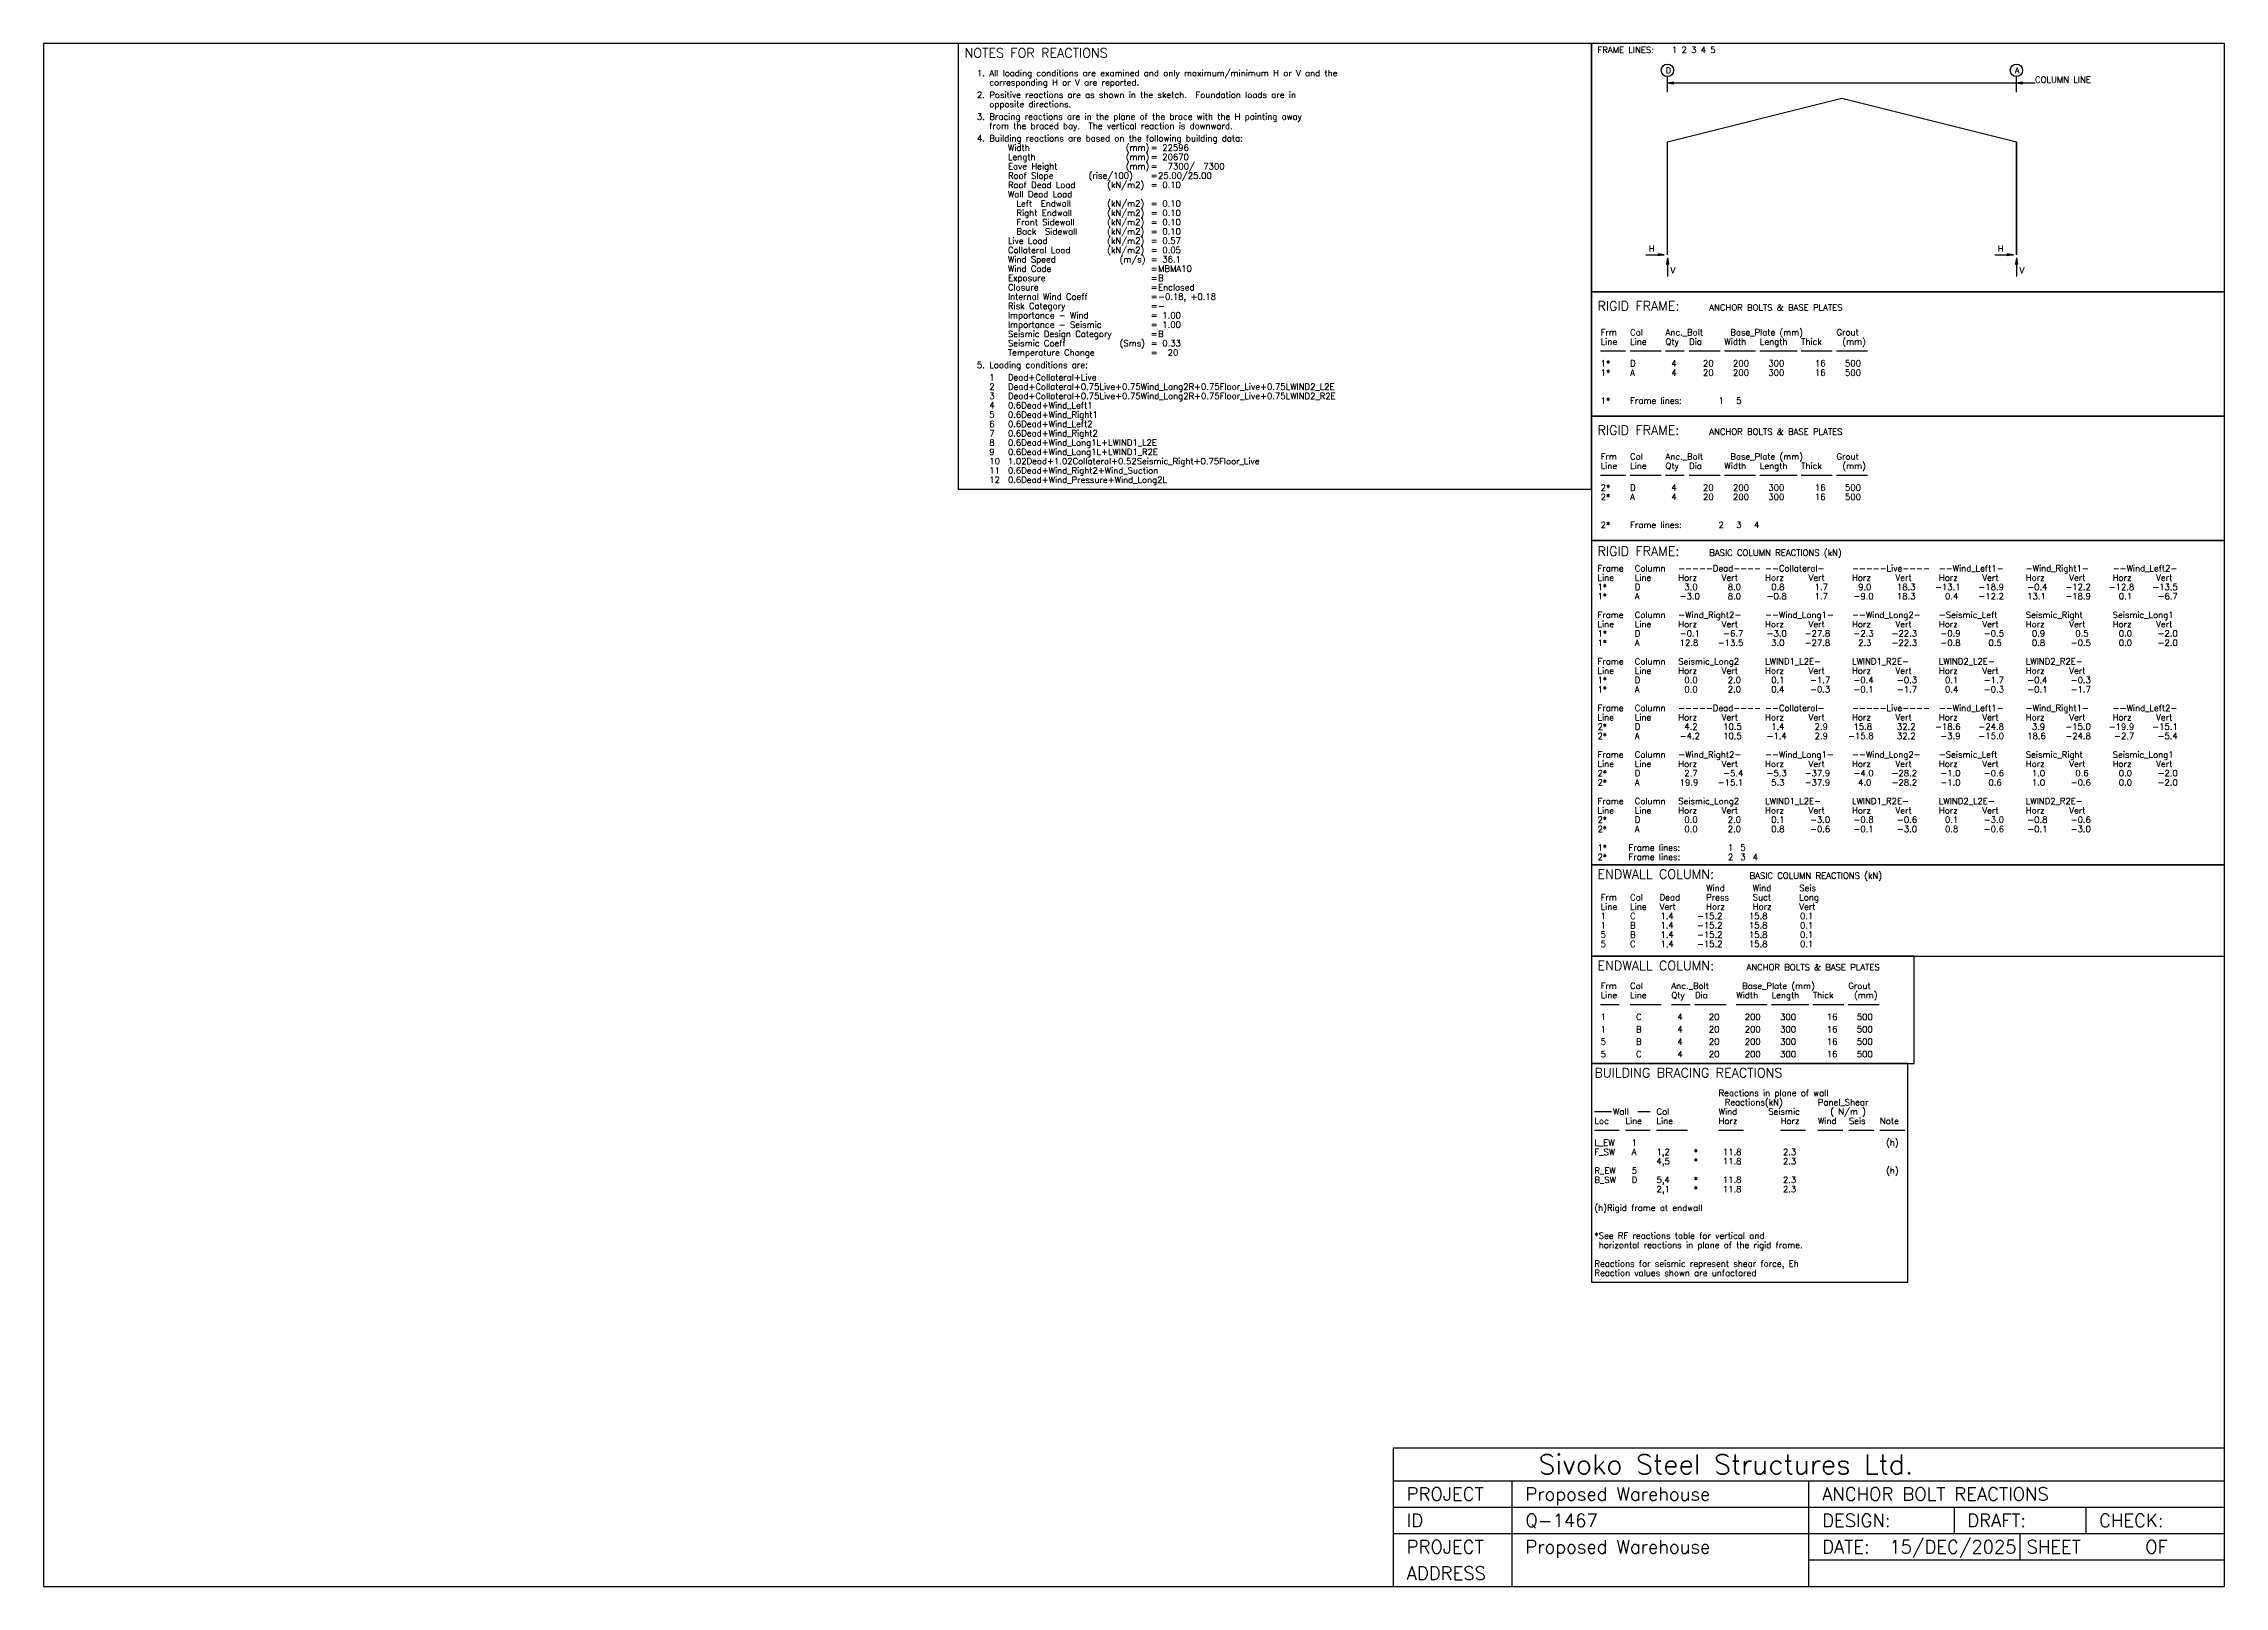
# Model space of a CAD drawing. Extents: x 0 to 57171, y 0 to 40428.
import ezdxf

# ---------------------------------------------------------------- set-up
doc = ezdxf.new("R2010")
doc.units = 0
doc.linetypes.add('CONTIN', pattern=[0])
doc.layers.get('0').update_dxf_attribs({"linetype": 'CONTIN'})
for name, color, linetype in [('1', 7, 'CONTIN'), ('13', 5, 'CONTIN'), ('14', 1, 'CONTIN'), ('20', 7, 'CONTIN'), ('22', 7, 'CONTIN'), ('26', 7, 'CONTIN')]:
    doc.layers.add(name, color=color, linetype=linetype)
doc.styles.add('SIMPLEX', font='SIMPLEX')

# ---------------------------------------------------------------- blocks, each defined once
blk = doc.blocks.new('MARROW')
for p, q in [((0, 0), (-2.54, 0.42)), ((-2.54, 0.42), (-2.54, -0.42)), ((0, 0), (-2.54, -0.42))]:
    blk.add_line(p, q)
blk = doc.blocks.new('RFRM-1', base_point=(-1993.872, 5531.931))
for p, q in [((14601.921, 5531.931), (-1993.872, 5531.931)), ((-1993.872, 5531.931), (-1993.872, -976.223)), ((14601.921, -976.223), (14601.921, 5531.931)), ((-1993.872, -976.223), (14601.921, -976.223))]:
    blk.add_line(p, q)
at = {"layer": '1'}
for p, q in [((0, 4262.84), (0, 4669.6)), ((9150.742, 4262.84), (9150.742, 4669.6)), ((0, 4506.896), (9638.854, 4506.896)), ((0, 2956.294), (4575.371, 4100.137)), ((4575.371, 4100.137), (9150.742, 2956.294)), ((0, 0), (0, 2956.294)), ((0, 0), (0, 2956.294)), ((9150.742, 2956.294), (9150.742, 0)), ((9150.742, 0), (9150.742, 2956.294)), ((-569.464, 0), (-81.352, 0)), ((8581.278, 0), (9069.391, 0)), ((0, -81.352), (0, -569.464)), ((9150.742, -81.352), (9150.742, -569.464))]:
    blk.add_line(p, q, dxfattribs=at)
at = {"layer": '13'}
for centre in [(0, 4832.304), (9150.742, 4832.304)]:
    blk.add_circle(centre, 162.704, dxfattribs=at)
at = {"layer": '1', "xscale": 64.057, "yscale": 64.057, "zscale": 64.057}
for p, rotation in [((0, 4506.896), 180), ((9150.742, 4506.896), 180), ((0, -81.352), 90), ((9150.742, -81.352), 90)]:
    blk.add_blockref('MARROW', p, dxfattribs=dict(at, rotation=rotation))
for p in [(-81.352, 0), (9069.391, 0)]:
    blk.add_blockref('MARROW', p, dxfattribs=at)
at = {"layer": '13', "style": 'SIMPLEX'}
for s, p in [('D', (-36.608, 4759.087)), ('A', (9114.134, 4759.087))]:
    blk.add_text(s, height=146.433, dxfattribs=at).set_placement(p)
at = {"layer": '14', "style": 'SIMPLEX'}
for s, p in [('FRAME LINES:', (-1831.168, 5287.875)), ('1 2 3 4 5', (121.278, 5287.875)), ('COLUMN LINE', (9638.854, 4506.896)), ('H', (-488.112, 81.352)), ('H', (8662.631, 81.352)), ('V', (81.352, -488.112)), ('V', (9232.094, -488.112))]:
    blk.add_text(s, height=162.704, dxfattribs=at).set_placement(p)
blk = doc.blocks.new('BOLT01')
for p, q in [((16595.793, 0), (0, 0)), ((0, 0), (0, -3254.077)), ((16595.793, -3254.077), (16595.793, 0)), ((0, -3254.077), (16595.793, -3254.077))]:
    blk.add_line(p, q)
at = {"layer": '14'}
for p, q in [((244.056, -1545.687), (894.871, -1545.687)), ((1016.899, -1545.687), (1830.418, -1545.687)), ((1944.311, -1545.687), (2432.422, -1545.687)), ((2562.586, -1545.687), (3376.105, -1545.687)), ((3489.997, -1545.687), (4303.517, -1545.687)), ((4417.408, -1545.687), (5393.631, -1545.687)), ((5499.388, -1545.687), (6312.907, -1545.687)), ((6426.798, -1545.687), (7240.318, -1545.687))]:
    blk.add_line(p, q, dxfattribs=at)
at = {"layer": '13', "style": 'SIMPLEX'}
for s, p in [('1*', (244.056, -1952.446)), ('1*', (244.056, -2196.502)), ('A', (1016.899, -2196.502)), ('D', (1016.899, -1952.446)), ('1*', (244.056, -2928.67)), ('1', (3335.429, -2928.67)), ('5', (3799.135, -2928.67))]:
    blk.add_text(s, height=162.704, dxfattribs=at).set_placement(p)
at = {"layer": '14', "style": 'SIMPLEX'}
for s, p in [('Frm', (244.056, -1138.927)), ('Col', (1016.899, -1138.927)), ('Anc._Bolt', (1944.311, -1138.927)), ('Base_Plate (mm)', (3644.566, -1138.927)), ('Grout', (6426.798, -1138.927)), ('Line', (244.056, -1382.983)), ('Line', (1016.899, -1382.983)), ('Qty', (1944.311, -1382.983)), ('Dia', (2562.586, -1382.983)), ('Width', (3489.997, -1382.983)), ('Length', (4417.408, -1382.983)), ('Thick', (5499.388, -1382.983)), ('(mm)', (6581.367, -1382.983)), ('Frame lines:', (1016.899, -2928.67))]:
    blk.add_text(s, height=162.704, dxfattribs=at).set_placement(p)
at = {"layer": '20', "style": 'SIMPLEX'}
for s, height, p in [('RIGID FRAME:', 244.056, (162.704, -488.112)), ('ANCHOR BOLTS & BASE PLATES', 162.704, (3091.373, -488.112))]:
    blk.add_text(s, height=height, dxfattribs=at).set_placement(p)
at = {"layer": '26', "style": 'SIMPLEX'}
for s, p in [('4', (2098.88, -1952.446)), ('4', (2098.88, -2196.502)), ('   20', (2562.586, -1952.446)), ('   20', (2562.586, -2196.502)), ('  200', (3489.997, -1952.446)), ('  200', (3489.997, -2196.502)), ('  300', (4417.408, -1952.446)), ('  300', (4417.408, -2196.502)), ('   16', (5499.388, -1952.446)), ('   16', (5499.388, -2196.502)), ('  500', (6426.798, -1952.446)), ('  500', (6426.798, -2196.502))]:
    blk.add_text(s, height=162.704, dxfattribs=at).set_placement(p)
blk = doc.blocks.new('BOLT02')
for p, q in [((16595.793, 0), (0, 0)), ((0, 0), (0, -3254.077)), ((16595.793, -3254.077), (16595.793, 0)), ((0, -3254.077), (16595.793, -3254.077))]:
    blk.add_line(p, q)
at = {"layer": '14'}
for p, q in [((244.056, -1545.687), (894.871, -1545.687)), ((1016.899, -1545.687), (1830.418, -1545.687)), ((1944.311, -1545.687), (2432.422, -1545.687)), ((2562.586, -1545.687), (3376.105, -1545.687)), ((3489.997, -1545.687), (4303.517, -1545.687)), ((4417.408, -1545.687), (5393.631, -1545.687)), ((5499.388, -1545.687), (6312.907, -1545.687)), ((6426.798, -1545.687), (7240.318, -1545.687))]:
    blk.add_line(p, q, dxfattribs=at)
at = {"layer": '13', "style": 'SIMPLEX'}
for s, p in [('2*', (244.056, -1952.446)), ('2*', (244.056, -2196.502)), ('A', (1016.899, -2196.502)), ('D', (1016.899, -1952.446)), ('2*', (244.056, -2928.67)), ('2', (3335.429, -2928.67)), ('3', (3799.135, -2928.67)), ('4', (4262.84, -2928.67))]:
    blk.add_text(s, height=162.704, dxfattribs=at).set_placement(p)
at = {"layer": '14', "style": 'SIMPLEX'}
for s, p in [('Frm', (244.056, -1138.927)), ('Col', (1016.899, -1138.927)), ('Anc._Bolt', (1944.311, -1138.927)), ('Base_Plate (mm)', (3644.566, -1138.927)), ('Grout', (6426.798, -1138.927)), ('Line', (244.056, -1382.983)), ('Line', (1016.899, -1382.983)), ('Qty', (1944.311, -1382.983)), ('Dia', (2562.586, -1382.983)), ('Width', (3489.997, -1382.983)), ('Length', (4417.408, -1382.983)), ('Thick', (5499.388, -1382.983)), ('(mm)', (6581.367, -1382.983)), ('Frame lines:', (1016.899, -2928.67))]:
    blk.add_text(s, height=162.704, dxfattribs=at).set_placement(p)
at = {"layer": '20', "style": 'SIMPLEX'}
for s, height, p in [('RIGID FRAME:', 244.056, (162.704, -488.112)), ('ANCHOR BOLTS & BASE PLATES', 162.704, (3091.373, -488.112))]:
    blk.add_text(s, height=height, dxfattribs=at).set_placement(p)
at = {"layer": '26', "style": 'SIMPLEX'}
for s, p in [('4', (2098.88, -1952.446)), ('4', (2098.88, -2196.502)), ('   20', (2562.586, -1952.446)), ('   20', (2562.586, -2196.502)), ('  200', (3489.997, -1952.446)), ('  200', (3489.997, -2196.502)), ('  300', (4417.408, -1952.446)), ('  300', (4417.408, -2196.502)), ('   16', (5499.388, -1952.446)), ('   16', (5499.388, -2196.502)), ('  500', (6426.798, -1952.446)), ('  500', (6426.798, -2196.502))]:
    blk.add_text(s, height=162.704, dxfattribs=at).set_placement(p)
blk = doc.blocks.new('RFBASE')
at = {"layer": '1'}
for p, q in [((16595.793, 0), (0, 0)), ((0, 0), (0, -8501.274)), ((16595.793, -8501.274), (16595.793, 0)), ((0, -8501.274), (16595.793, -8501.274))]:
    blk.add_line(p, q, dxfattribs=at)
at = {"layer": '13', "style": 'SIMPLEX'}
for s, p in [('1*', (162.704, -1301.631)), ('D', (1138.927, -1301.631)), ('1*', (162.704, -1545.687)), ('A', (1138.927, -1545.687)), ('1*', (162.704, -2521.91)), ('1*', (162.704, -2765.966)), ('A', (1138.927, -2765.966)), ('D', (1138.927, -2521.91)), ('1*', (162.704, -3742.189)), ('1*', (162.704, -3986.245)), ('A', (1138.927, -3986.245)), ('D', (1138.927, -3742.189)), ('2*', (162.704, -4962.468)), ('2*', (162.704, -5206.523)), ('A', (1138.927, -5206.523)), ('D', (1138.927, -4962.468)), ('2*', (162.704, -6182.746)), ('2*', (162.704, -6426.802)), ('A', (1138.927, -6426.802)), ('D', (1138.927, -6182.746)), ('2*', (162.704, -7403.025)), ('D', (1138.927, -7403.025)), ('2*', (162.704, -7647.081)), ('1*', (162.704, -8135.192)), ('A', (1138.927, -7647.081)), ('1', (3579.485, -8135.192)), ('5', (3904.892, -8135.192)), ('2*', (162.704, -8379.247)), ('2', (3579.485, -8379.247)), ('3', (3904.892, -8379.247)), ('4', (4230.3, -8379.247))]:
    blk.add_text(s, height=162.704, dxfattribs=at).set_placement(p)
at = {"layer": '14', "style": 'SIMPLEX'}
for s, p in [('Frame', (162.704, -813.519)), ('Line', (162.704, -1057.575)), ('Column', (1138.927, -813.519)), ('Line', (1138.927, -1057.575)), ('-----Dead----', (2277.854, -813.519)), ('Horz', (2277.854, -1057.575)), ('Vert', (3416.781, -1057.575)), ('--Collateral-', (4555.708, -813.519)), ('Horz', (4555.708, -1057.575)), ('Vert', (5694.635, -1057.575)), ('-----Live----', (6833.562, -813.519)), ('Horz', (6833.562, -1057.575)), ('Vert', (7972.488, -1057.575)), ('--Wind_Left1-', (9111.416, -813.519)), ('Horz', (9111.416, -1057.575)), ('Vert', (10250.343, -1057.575)), ('-Wind_Right1-', (11389.27, -813.519)), ('Horz', (11389.27, -1057.575)), ('Vert', (12528.196, -1057.575)), ('--Wind_Left2-', (13667.124, -813.519)), ('Horz', (13667.124, -1057.575)), ('Vert', (14806.051, -1057.575)), ('Frame', (162.704, -2033.798)), ('Line', (162.704, -2277.854)), ('Column', (1138.927, -2033.798)), ('Line', (1138.927, -2277.854)), ('-Wind_Right2-', (2277.854, -2033.798)), ('Horz', (2277.854, -2277.854)), ('Vert', (3416.781, -2277.854)), ('--Wind_Long1-', (4555.708, -2033.798)), ('Horz', (4555.708, -2277.854)), ('Vert', (5694.635, -2277.854)), ('--Wind_Long2-', (6833.562, -2033.798)), ('Horz', (6833.562, -2277.854)), ('Vert', (7972.488, -2277.854)), ('-Seismic_Left', (9111.416, -2033.798)), ('Horz', (9111.416, -2277.854)), ('Vert', (10250.343, -2277.854)), ('Seismic_Right', (11389.27, -2033.798)), ('Horz', (11389.27, -2277.854)), ('Vert', (12528.196, -2277.854)), ('Seismic_Long1', (13667.124, -2033.798)), ('Horz', (13667.124, -2277.854)), ('Vert', (14806.051, -2277.854)), ('Frame', (162.704, -3254.077)), ('Line', (162.704, -3498.133)), ('Column', (1138.927, -3254.077)), ('Line', (1138.927, -3498.133)), ('Seismic_Long2', (2277.854, -3254.077)), ('Horz', (2277.854, -3498.133)), ('Vert', (3416.781, -3498.133)), ('LWIND1_L2E-', (4555.708, -3254.077)), ('Horz', (4555.708, -3498.133)), ('Vert', (5694.635, -3498.133)), ('LWIND1_R2E-', (6833.562, -3254.077)), ('Horz', (6833.562, -3498.133)), ('Vert', (7972.488, -3498.133)), ('LWIND2_L2E-', (9111.416, -3254.077)), ('Horz', (9111.416, -3498.133)), ('Vert', (10250.343, -3498.133)), ('LWIND2_R2E-', (11389.27, -3254.077)), ('Horz', (11389.27, -3498.133)), ('Vert', (12528.196, -3498.133)), ('Frame', (162.704, -4474.356)), ('Line', (162.704, -4718.412)), ('Column', (1138.927, -4474.356)), ('Line', (1138.927, -4718.412)), ('-----Dead----', (2277.854, -4474.356)), ('Horz', (2277.854, -4718.412)), ('Vert', (3416.781, -4718.412)), ('--Collateral-', (4555.708, -4474.356)), ('Horz', (4555.708, -4718.412)), ('Vert', (5694.635, -4718.412)), ('-----Live----', (6833.562, -4474.356)), ('Horz', (6833.562, -4718.412)), ('Vert', (7972.488, -4718.412)), ('--Wind_Left1-', (9111.416, -4474.356)), ('Horz', (9111.416, -4718.412)), ('Vert', (10250.343, -4718.412)), ('-Wind_Right1-', (11389.27, -4474.356)), ('Horz', (11389.27, -4718.412)), ('Vert', (12528.196, -4718.412)), ('--Wind_Left2-', (13667.124, -4474.356)), ('Horz', (13667.124, -4718.412)), ('Vert', (14806.051, -4718.412)), ('Frame', (162.704, -5694.634)), ('Column', (1138.927, -5694.634)), ('-Wind_Right2-', (2277.854, -5694.634)), ('--Wind_Long1-', (4555.708, -5694.634)), ('--Wind_Long2-', (6833.562, -5694.634)), ('-Seismic_Left', (9111.416, -5694.634)), ('Seismic_Right', (11389.27, -5694.634)), ('Seismic_Long1', (13667.124, -5694.634)), ('Line', (162.704, -5938.69)), ('Line', (1138.927, -5938.69)), ('Horz', (2277.854, -5938.69)), ('Vert', (3416.781, -5938.69)), ('Horz', (4555.708, -5938.69)), ('Vert', (5694.635, -5938.69)), ('Horz', (6833.562, -5938.69)), ('Vert', (7972.488, -5938.69)), ('Horz', (9111.416, -5938.69)), ('Vert', (10250.343, -5938.69)), ('Horz', (11389.27, -5938.69)), ('Vert', (12528.196, -5938.69)), ('Horz', (13667.124, -5938.69)), ('Vert', (14806.051, -5938.69)), ('Frame', (162.704, -6914.914)), ('Column', (1138.927, -6914.914)), ('Seismic_Long2', (2277.854, -6914.914)), ('LWIND1_L2E-', (4555.708, -6914.914)), ('LWIND1_R2E-', (6833.562, -6914.914)), ('LWIND2_L2E-', (9111.416, -6914.914)), ('LWIND2_R2E-', (11389.27, -6914.914)), ('Line', (162.704, -7158.969)), ('Line', (1138.927, -7158.969)), ('Horz', (2277.854, -7158.969)), ('Vert', (3416.781, -7158.969)), ('Horz', (4555.708, -7158.969)), ('Vert', (5694.635, -7158.969)), ('Horz', (6833.562, -7158.969)), ('Vert', (7972.488, -7158.969)), ('Horz', (9111.416, -7158.969)), ('Vert', (10250.343, -7158.969)), ('Horz', (11389.27, -7158.969)), ('Vert', (12528.196, -7158.969)), ('Frame lines:', (976.223, -8135.192)), ('Frame lines:', (976.223, -8379.247))]:
    blk.add_text(s, height=162.704, dxfattribs=at).set_placement(p)
at = {"layer": '20', "style": 'SIMPLEX'}
for s, height, p in [('RIGID FRAME:', 244.056, (162.704, -406.76)), ('BASIC COLUMN REACTIONS (kN)', 162.704, (3091.373, -406.76))]:
    blk.add_text(s, height=height, dxfattribs=at).set_placement(p)
at = {"layer": '26', "style": 'SIMPLEX'}
for s, p in [('    3.0', (1952.446, -1301.631)), ('    8.0', (3091.373, -1301.631)), ('    0.8', (4230.3, -1301.631)), ('    1.7', (5369.227, -1301.631)), ('    9.0', (6508.155, -1301.631)), ('   18.3', (7647.082, -1301.631)), ('  -13.1', (8786.01, -1301.631)), ('  -18.9', (9924.937, -1301.631)), ('   -0.4', (11063.864, -1301.631)), ('  -12.2', (12202.791, -1301.631)), ('  -12.8', (13341.719, -1301.631)), ('  -13.5', (14480.646, -1301.631)), ('   -3.0', (1952.446, -1545.687)), ('    8.0', (3091.373, -1545.687)), ('   -0.8', (4230.3, -1545.687)), ('    1.7', (5369.227, -1545.687)), ('   -9.0', (6508.155, -1545.687)), ('   18.3', (7647.082, -1545.687)), ('    0.4', (8786.01, -1545.687)), ('  -12.2', (9924.937, -1545.687)), ('   13.1', (11063.864, -1545.687)), ('  -18.9', (12202.791, -1545.687)), ('    0.1', (13341.719, -1545.687)), ('   -6.7', (14480.646, -1545.687)), ('   -0.1', (1952.446, -2521.91)), ('   12.8', (1952.446, -2765.966)), ('  -13.5', (3091.373, -2765.966)), ('   -6.7', (3091.373, -2521.91)), ('   -3.0', (4230.3, -2521.91)), ('    3.0', (4230.3, -2765.966)), ('  -27.8', (5369.227, -2521.91)), ('  -27.8', (5369.227, -2765.966)), ('   -2.3', (6508.155, -2521.91)), ('    2.3', (6508.155, -2765.966)), ('  -22.3', (7647.082, -2521.91)), ('  -22.3', (7647.082, -2765.966)), ('   -0.9', (8786.01, -2521.91)), ('   -0.8', (8786.01, -2765.966)), ('   -0.5', (9924.937, -2521.91)), ('    0.5', (9924.937, -2765.966)), ('    0.9', (11063.864, -2521.91)), ('    0.8', (11063.864, -2765.966)), ('   -0.5', (12202.791, -2765.966)), ('    0.5', (12202.791, -2521.91)), ('    0.0', (13341.719, -2521.91)), ('    0.0', (13341.719, -2765.966)), ('   -2.0', (14480.646, -2521.91)), ('   -2.0', (14480.646, -2765.966)), ('    0.0', (1952.446, -3742.189)), ('    0.0', (1952.446, -3986.245)), ('    2.0', (3091.373, -3742.189)), ('    2.0', (3091.373, -3986.245)), ('    0.1', (4230.3, -3742.189)), ('    0.4', (4230.3, -3986.245)), ('   -1.7', (5369.227, -3742.189)), ('   -0.3', (5369.227, -3986.245)), ('   -0.4', (6508.155, -3742.189)), ('   -0.1', (6508.155, -3986.245)), ('   -0.3', (7647.082, -3742.189)), ('   -1.7', (7647.082, -3986.245)), ('    0.1', (8786.01, -3742.189)), ('    0.4', (8786.01, -3986.245)), ('   -1.7', (9924.937, -3742.189)), ('   -0.3', (9924.937, -3986.245)), ('   -0.4', (11063.864, -3742.189)), ('   -0.1', (11063.864, -3986.245)), ('   -0.3', (12202.791, -3742.189)), ('   -1.7', (12202.791, -3986.245)), ('   -4.2', (1952.446, -5206.523)), ('    4.2', (1952.446, -4962.468)), ('   10.5', (3091.373, -4962.468)), ('   10.5', (3091.373, -5206.523)), ('   -1.4', (4230.3, -5206.523)), ('    1.4', (4230.3, -4962.468)), ('    2.9', (5369.227, -4962.468)), ('    2.9', (5369.227, -5206.523)), ('  -15.8', (6508.155, -5206.523)), ('   15.8', (6508.155, -4962.468)), ('   32.2', (7647.082, -4962.468)), ('   32.2', (7647.082, -5206.523)), ('  -18.6', (8786.01, -4962.468)), ('   -3.9', (8786.01, -5206.523)), ('  -24.8', (9924.937, -4962.468)), ('  -15.0', (9924.937, -5206.523)), ('   18.6', (11063.864, -5206.523)), ('    3.9', (11063.864, -4962.468)), ('  -15.0', (12202.791, -4962.468)), ('  -24.8', (12202.791, -5206.523)), ('  -19.9', (13341.719, -4962.468)), ('   -2.7', (13341.719, -5206.523)), ('  -15.1', (14480.646, -4962.468)), ('   -5.4', (14480.646, -5206.523)), ('   19.9', (1952.446, -6426.802)), ('    2.7', (1952.446, -6182.746)), ('  -15.1', (3091.373, -6426.802)), ('   -5.4', (3091.373, -6182.746)), ('   -5.3', (4230.3, -6182.746)), ('    5.3', (4230.3, -6426.802)), ('  -37.9', (5369.227, -6182.746)), ('  -37.9', (5369.227, -6426.802)), ('   -4.0', (6508.155, -6182.746)), ('    4.0', (6508.155, -6426.802)), ('  -28.2', (7647.082, -6182.746)), ('  -28.2', (7647.082, -6426.802)), ('   -1.0', (8786.01, -6182.746)), ('   -1.0', (8786.01, -6426.802)), ('   -0.6', (9924.937, -6182.746)), ('    0.6', (9924.937, -6426.802)), ('    1.0', (11063.864, -6182.746)), ('    1.0', (11063.864, -6426.802)), ('   -0.6', (12202.791, -6426.802)), ('    0.6', (12202.791, -6182.746)), ('    0.0', (13341.719, -6182.746)), ('    0.0', (13341.719, -6426.802)), ('   -2.0', (14480.646, -6182.746)), ('   -2.0', (14480.646, -6426.802)), ('    0.0', (1952.446, -7403.025)), ('    2.0', (3091.373, -7403.025)), ('    0.1', (4230.3, -7403.025)), ('   -3.0', (5369.227, -7403.025)), ('   -0.8', (6508.155, -7403.025)), ('   -0.6', (7647.082, -7403.025)), ('    0.1', (8786.01, -7403.025)), ('   -3.0', (9924.937, -7403.025)), ('   -0.8', (11063.864, -7403.025)), ('   -0.6', (12202.791, -7403.025)), ('    0.0', (1952.446, -7647.081)), ('    2.0', (3091.373, -7647.081)), ('    0.8', (4230.3, -7647.081)), ('   -0.6', (5369.227, -7647.081)), ('   -0.1', (6508.155, -7647.081)), ('   -3.0', (7647.082, -7647.081)), ('    0.8', (8786.01, -7647.081)), ('   -0.6', (9924.937, -7647.081)), ('   -0.1', (11063.864, -7647.081)), ('   -3.0', (12202.791, -7647.081))]:
    blk.add_text(s, height=162.704, dxfattribs=at).set_placement(p)
blk = doc.blocks.new('EWTABL')
for p, q in [((16595.793, 0), (0, 0)), ((0, 0), (0, -2399.882)), ((16595.793, -2399.882), (16595.793, 0)), ((0, -2399.882), (16595.793, -2399.882))]:
    blk.add_line(p, q)
at = {"layer": '13', "style": 'SIMPLEX'}
for s, p in [('1', (244.056, -1423.659)), ('1', (244.056, -1667.714)), ('C', (1016.899, -1423.659)), ('B', (1016.899, -1667.714)), ('5', (244.056, -1911.77)), ('5', (244.056, -2155.826)), ('C', (1016.899, -2155.826)), ('B', (1016.899, -1911.77))]:
    blk.add_text(s, height=162.704, dxfattribs=at).set_placement(p)
at = {"layer": '14', "style": 'SIMPLEX'}
for s, p in [('Wind', (3010.021, -691.491)), ('Wind', (4230.3, -691.491)), ('Seis', (5450.579, -691.491)), ('Frm', (244.056, -935.547)), ('Line', (244.056, -1179.603)), ('Col', (1016.899, -935.547)), ('Line', (1016.899, -1179.603)), ('Vert', (1789.742, -1179.603)), ('Dead', (1789.742, -935.547)), ('Press', (3010.021, -935.547)), ('Horz', (3010.021, -1179.603)), ('Suct', (4230.3, -935.547)), ('Horz', (4230.3, -1179.603)), ('Vert', (5450.579, -1179.603)), ('Long', (5450.579, -935.547))]:
    blk.add_text(s, height=162.704, dxfattribs=at).set_placement(p)
at = {"layer": '20', "style": 'SIMPLEX'}
for s, height, p in [('ENDWALL COLUMN:', 244.056, (162.704, -366.084)), ('BASIC COLUMN REACTIONS (kN)', 162.704, (4148.948, -366.084))]:
    blk.add_text(s, height=height, dxfattribs=at).set_placement(p)
at = {"layer": '26', "style": 'SIMPLEX'}
for s, p in [('    1.4', (1326.036, -1423.659)), ('    1.4', (1326.036, -1667.714)), ('  -15.2', (2546.315, -1423.659)), ('  -15.2', (2546.315, -1667.714)), ('   15.8', (3766.594, -1423.659)), ('   15.8', (3766.594, -1667.714)), ('    0.1', (4986.873, -1423.659)), ('    0.1', (4986.873, -1667.714)), ('    1.4', (1326.036, -1911.77)), ('    1.4', (1326.036, -2155.826)), ('  -15.2', (2546.315, -1911.77)), ('  -15.2', (2546.315, -2155.826)), ('   15.8', (3766.594, -1911.77)), ('   15.8', (3766.594, -2155.826)), ('    0.1', (4986.873, -1911.77)), ('    0.1', (4986.873, -2155.826))]:
    blk.add_text(s, height=162.704, dxfattribs=at).set_placement(p)
blk = doc.blocks.new('EWBASE')
for p, q in [((8460.601, 0), (0, 0)), ((0, 0), (0, -2806.641)), ((8460.601, -2806.641), (8460.601, 0)), ((0, -2806.641), (8460.601, -2806.641))]:
    blk.add_line(p, q)
at = {"layer": '14'}
for p, q in [((244.056, -1260.955), (732.167, -1260.955)), ((1016.899, -1260.955), (1830.418, -1260.955)), ((2098.88, -1260.955), (2586.991, -1260.955)), ((2717.154, -1260.955), (3530.674, -1260.955)), ((3799.134, -1260.955), (4612.654, -1260.955)), ((4726.545, -1260.955), (5702.768, -1260.955)), ((5808.524, -1260.955), (6622.044, -1260.955)), ((6735.936, -1260.955), (7549.456, -1260.955))]:
    blk.add_line(p, q, dxfattribs=at)
at = {"layer": '13', "style": 'SIMPLEX'}
for s, p in [('1', (244.056, -1667.714)), ('C', (1171.468, -1667.714)), ('5', (244.056, -2318.53)), ('1', (244.056, -1993.122)), ('B', (1171.468, -1993.122)), ('B', (1171.468, -2318.53)), ('5', (244.056, -2643.938)), ('C', (1171.468, -2643.938))]:
    blk.add_text(s, height=162.704, dxfattribs=at).set_placement(p)
at = {"layer": '14', "style": 'SIMPLEX'}
for s, p in [('Frm', (244.056, -854.195)), ('Line', (244.056, -1098.251)), ('Col', (1016.899, -854.195)), ('Line', (1016.899, -1098.251)), ('Anc._Bolt', (2098.88, -854.195)), ('Qty', (2098.88, -1098.251)), ('Dia', (2717.154, -1098.251)), ('Width', (3799.134, -1098.251)), ('Base_Plate (mm)', (3953.703, -854.195)), ('Length', (4726.545, -1098.251)), ('Thick', (5808.524, -1098.251)), ('Grout', (6735.936, -854.195)), ('(mm)', (6890.505, -1098.251))]:
    blk.add_text(s, height=162.704, dxfattribs=at).set_placement(p)
at = {"layer": '20', "style": 'SIMPLEX'}
for s, height, p in [('ENDWALL COLUMN:', 244.056, (162.704, -366.084)), ('ANCHOR BOLTS & BASE PLATES', 162.704, (4067.597, -366.084))]:
    blk.add_text(s, height=height, dxfattribs=at).set_placement(p)
at = {"layer": '26', "style": 'SIMPLEX'}
for s, p in [('4', (2253.448, -1667.714)), ('   20', (2717.154, -1667.714)), ('  200', (3799.134, -1667.714)), ('  300', (4726.545, -1667.714)), ('   16', (5808.524, -1667.714)), ('  500', (6735.936, -1667.714)), ('4', (2253.448, -1993.122)), ('4', (2253.448, -2318.53)), ('   20', (2717.154, -1993.122)), ('   20', (2717.154, -2318.53)), ('  200', (3799.134, -1993.122)), ('  200', (3799.134, -2318.53)), ('  300', (4726.545, -1993.122)), ('  300', (4726.545, -2318.53)), ('   16', (5808.524, -1993.122)), ('   16', (5808.524, -2318.53)), ('  500', (6735.936, -1993.122)), ('  500', (6735.936, -2318.53)), ('4', (2253.448, -2643.938)), ('   20', (2717.154, -2643.938)), ('  200', (3799.134, -2643.938)), ('  300', (4726.545, -2643.938)), ('   16', (5808.524, -2643.938)), ('  500', (6735.936, -2643.938))]:
    blk.add_text(s, height=162.704, dxfattribs=at).set_placement(p)
blk = doc.blocks.new('RNOTES')
for p, q in [((16595.793, 0), (0, 0)), ((0, 0), (0, -11673.998)), ((16595.793, -11673.998), (16595.793, 0)), ((0, -11673.998), (16595.793, -11673.998))]:
    blk.add_line(p, q)
at = {"layer": '1', "style": 'SIMPLEX'}
for s, p in [('1.', (488.112, -854.195)), ('All loading conditions are examined and only maximum/minimum H or V and the', (813.519, -854.195)), ('corresponding H or V are reported.', (813.519, -1098.251)), ('2.', (488.112, -1423.659)), ('opposite directions.', (813.519, -1667.714)), ('Positive reactions are as shown in the sketch.  Foundation loads are in', (813.519, -1423.659)), ('3.', (488.112, -1993.122)), ('from the braced bay.  The vertical reaction is downward.', (813.519, -2237.178)), ('Bracing reactions are in the plane of the brace with the H pointing away', (813.519, -1993.122)), ('4.', (488.112, -2562.586)), ('Building reactions are based on the following building data:', (813.519, -2562.586)), ('Width', (1301.631, -2806.641)), ('(mm)', (4393.004, -2806.641)), ('(mm)', (4393.004, -3050.697)), ('=', (5043.819, -2806.641)), ('  22596', (5125.171, -2806.641)), ('Length', (1301.631, -3050.697)), ('Eave Height', (1301.631, -3294.753)), ('Roof Slope', (1301.631, -3538.809)), ('(rise/100)', (3416.781, -3538.809)), ('(mm)', (4393.004, -3294.753)), ('=', (5043.819, -3050.697)), ('=', (5043.819, -3294.753)), (' 25.00/25.00', (5125.171, -3538.809)), ('  20670', (5125.171, -3050.697)), ('   7300/  7300', (5125.171, -3294.753)), ('Wall Dead Load', (1301.631, -4026.92)), ('Roof Dead Load', (1301.631, -3782.865)), ('(kN/m2)', (3904.892, -3782.865)), ('=', (5043.819, -3538.809)), ('=', (5043.819, -3782.865)), ('  0.10', (5125.171, -3782.865)), ('  Left  Endwall', (1301.631, -4270.976)), ('  Right Endwall', (1301.631, -4515.031)), ('(kN/m2)', (3904.892, -4270.976)), ('(kN/m2)', (3904.892, -4515.031)), ('(kN/m2)', (3904.892, -4759.087)), ('=', (5043.819, -4270.976)), ('=', (5043.819, -4515.031)), ('  0.10', (5125.171, -4270.976)), ('  0.10', (5125.171, -4515.031)), ('Live Load', (1301.631, -5247.198)), ('  Front Sidewall', (1301.631, -4759.087)), ('  Back  Sidewall', (1301.631, -5003.143)), ('(kN/m2)', (3904.892, -5003.143)), ('(kN/m2)', (3904.892, -5247.198)), ('=', (5043.819, -4759.087)), ('=', (5043.819, -5003.143)), ('  0.10', (5125.171, -4759.087)), ('  0.10', (5125.171, -5003.143)), ('  0.57', (5125.171, -5247.198)), ('Wind Speed', (1301.631, -5735.31)), ('Collateral Load', (1301.631, -5491.254)), ('(kN/m2)', (3904.892, -5491.254)), ('(m/s)', (4230.3, -5735.31)), ('=', (5043.819, -5247.198)), ('=', (5043.819, -5491.254)), ('=', (5043.819, -5735.31)), ('  0.05', (5125.171, -5491.254)), ('  36.1', (5125.171, -5735.31)), ('Wind Code', (1301.631, -5979.365)), ('Exposure', (1301.631, -6223.421)), ('=', (5043.819, -5979.365)), ('=', (5043.819, -6223.421)), (' MBMA10', (5125.171, -5979.365)), (' B', (5125.171, -6223.421)), ('Closure', (1301.631, -6467.477)), ('Internal Wind Coeff', (1301.631, -6711.532)), ('Risk Category', (1301.631, -6955.588)), ('=', (5043.819, -6467.477)), ('=', (5043.819, -6711.532)), (' Enclosed', (5125.171, -6467.477)), (' -0.18, +0.18', (5125.171, -6711.532)), ('Importance - Wind', (1301.631, -7199.644)), ('Importance - Seismic', (1301.631, -7443.699)), ('=', (5043.819, -6955.588)), ('=', (5043.819, -7199.644)), ('=', (5043.819, -7443.699)), (' -', (5125.171, -6955.588)), ('  1.00', (5125.171, -7199.644)), ('  1.00', (5125.171, -7443.699)), ('Seismic Design Category', (1301.631, -7687.755)), ('Seismic Coeff', (1301.631, -7931.811)), ('(Sms)', (4230.3, -7931.811)), ('=', (5043.819, -7687.755)), ('=', (5043.819, -7931.811)), (' B', (5125.171, -7687.755)), ('  0.33', (5125.171, -7931.811)), ('5.', (488.112, -8501.274)), ('Loading conditions are:', (813.519, -8501.274)), ('Temperature Change', (1301.631, -8175.866)), ('=', (5043.819, -8175.866)), ('   20', (5125.171, -8175.866)), ('2', (813.519, -9070.737)), ('1', (813.519, -8826.682)), ('Dead+Collateral+Live', (1301.631, -8826.682)), ('Dead+Collateral+0.75Live+0.75Wind_Long2R+0.75Floor_Live+0.75LWIND2_L2E', (1301.631, -9070.737)), ('Dead+Collateral+0.75Live+0.75Wind_Long2R+0.75Floor_Live+0.75LWIND2_R2E', (1301.631, -9314.793)), ('3', (813.519, -9314.793)), ('4', (813.519, -9558.849)), ('5', (813.519, -9802.904)), ('0.6Dead+Wind_Left1', (1301.631, -9558.849)), ('0.6Dead+Wind_Right1', (1301.631, -9802.904)), ('7', (813.519, -10291.016)), ('6', (813.519, -10046.96)), ('0.6Dead+Wind_Left2', (1301.631, -10046.96)), ('0.6Dead+Wind_Right2', (1301.631, -10291.016)), ('8', (813.519, -10535.071)), ('9', (813.519, -10779.127)), ('10', (813.519, -11023.183)), ('0.6Dead+Wind_Long1L+LWIND1_L2E', (1301.631, -10535.071)), ('0.6Dead+Wind_Long1L+LWIND1_R2E', (1301.631, -10779.127)), ('1.02Dead+1.02Collateral+0.52Seismic_Right+0.75Floor_Live', (1301.631, -11023.183)), ('11', (813.519, -11267.238)), ('12', (813.519, -11511.294)), ('0.6Dead+Wind_Right2+Wind_Suction', (1301.631, -11267.238)), ('0.6Dead+Wind_Pressure+Wind_Long2L', (1301.631, -11511.294))]:
    blk.add_text(s, height=162.704, dxfattribs=at).set_placement(p)
at = {"layer": '20', "style": 'SIMPLEX'}
blk.add_text('NOTES FOR REACTIONS', height=244.056, dxfattribs=at).set_placement((162.704, -366.084))
blk = doc.blocks.new('BRACET')
for p, q in [((8297.896, 0), (0, 0)), ((0, 0), (0, -5735.31)), ((8297.896, -5735.31), (8297.896, 0)), ((0, -5735.31), (8297.896, -5735.31))]:
    blk.add_line(p, q)
at = {"layer": '14'}
for p, q in [((81.352, -1260.955), (528.788, -1260.955)), ((1220.279, -1260.955), (1545.686, -1260.955)), ((81.352, -1749.067), (732.167, -1749.067)), ((894.871, -1749.067), (1545.687, -1749.067)), ((1708.39, -1749.067), (2521.91, -1749.067)), ((3335.428, -1749.067), (3986.244, -1749.067)), ((4962.469, -1749.067), (5613.284, -1749.067)), ((5938.693, -1749.067), (6589.508, -1749.067)), ((6752.212, -1749.067), (7403.028, -1749.067)), ((7565.732, -1749.067), (8216.548, -1749.067))]:
    blk.add_line(p, q, dxfattribs=at)
at = {"layer": '1', "style": 'SIMPLEX'}
for s, p in [('Reactions for seismic represent shear force, Eh', (81.352, -5328.55)), ('Reaction values shown are unfactored', (81.352, -5572.606))]:
    blk.add_text(s, height=162.704, dxfattribs=at).set_placement(p)
at = {"layer": '13', "style": 'SIMPLEX'}
for s, p in [('L_EW', (81.352, -2155.826)), ('F_SW', (81.352, -2399.882)), ('A', (1057.575, -2399.882)), ('1', (1057.575, -2155.826)), ('1,2', (1708.39, -2399.882)), ('R_EW', (81.352, -2887.994)), ('5', (1057.575, -2887.994)), ('4,5', (1708.39, -2643.938)), ('B_SW', (81.352, -3132.05)), ('D', (1057.575, -3132.05)), ('5,4', (1708.39, -3132.05)), ('2,1', (1708.39, -3376.105))]:
    blk.add_text(s, height=162.704, dxfattribs=at).set_placement(p)
at = {"layer": '14', "style": 'SIMPLEX'}
for s, p in [('Reactions in plane of wall', (3335.428, -854.195)), ('Reactions(kN)', (3498.133, -1098.251)), ('Panel_Shear', (5938.693, -1098.251)), ('Loc', (81.352, -1586.363)), ('Wall', (569.464, -1342.307)), ('Line', (894.871, -1586.363)), ('Col', (1708.39, -1342.307)), ('Line', (1708.39, -1586.363)), ('Wind', (3335.428, -1342.307)), ('Horz', (3335.428, -1586.363)), ('Seismic', (4637.061, -1342.307)), ('Horz', (4962.469, -1586.363)), ('Wind', (5938.693, -1586.363)), ('( N/m )', (6264.101, -1342.307)), ('Seis', (6752.212, -1586.363)), ('Note', (7565.732, -1586.363))]:
    blk.add_text(s, height=162.704, dxfattribs=at).set_placement(p)
at = {"layer": '20', "style": 'SIMPLEX'}
blk.add_text('BUILDING BRACING REACTIONS', height=244.056, dxfattribs=at).set_placement((81.352, -366.084))
at = {"layer": '26', "style": 'SIMPLEX'}
for s, p in [('*', (2684.613, -2399.882)), (' 11.8', (3335.428, -2399.882)), ('  2.3', (4799.765, -2399.882)), ('(h)', (7728.437, -2155.826)), ('*', (2684.613, -2643.938)), (' 11.8', (3335.428, -2643.938)), ('  2.3', (4799.765, -2643.938)), ('(h)', (7728.437, -2887.994)), ('*', (2684.613, -3132.05)), ('*', (2684.613, -3376.105)), (' 11.8', (3335.428, -3132.05)), (' 11.8', (3335.428, -3376.105)), ('  2.3', (4799.765, -3132.05)), ('  2.3', (4799.765, -3376.105)), ('(h)Rigid frame at endwall', (81.352, -3864.216)), ('*See RF reactions table for vertical and', (81.352, -4596.383)), (' horizontal reactions in plane of the rigid frame.', (81.352, -4840.439))]:
    blk.add_text(s, height=162.704, dxfattribs=at).set_placement(p)

msp = doc.modelspace()

# ---------------------------------------------------------------- linework, layer by layer
for p, q in [((35388.566, 0), (35388.566, 3630.33)), ((35388.566, 3630.33), (57170.543, 3630.33)), ((35388.566, 2765.965), (57170.543, 2765.965)), ((38500.277, 0), (38500.277, 2765.965)), ((46279.555, 0), (46279.555, 2765.965)), ((35388.566, 2074.474), (57170.543, 2074.474)), ((50082.762, 2074.474), (50082.762, 1382.983)), ((53540.215, 2074.474), (53540.215, 1382.983)), ((35388.566, 1382.983), (57170.543, 1382.983)), ((51811.484, 1382.983), (51811.484, 691.491)), ((46279.555, 691.491), (57170.543, 691.491))]:
    msp.add_line(p, q)
at = {"layer": '22'}
for p, q in [((57170.543, 40427.742), (0, 40427.742)), ((0, 40427.742), (0, 0)), ((57170.543, 0), (57170.543, 40427.742)), ((0, 0), (57170.543, 0))]:
    msp.add_line(p, q, dxfattribs=at)

# ---------------------------------------------------------------- block references
at = {"layer": '1'}
for name, p in [('RNOTES', (23978.955, 40427.742)), ('RFRM-1', (40574.754, 40427.742)), ('BOLT01', (40574.754, 33919.594)), ('BOLT02', (40574.754, 30665.514)), ('RFBASE', (40574.754, 27411.436)), ('EWTABL', (40574.754, 18910.162)), ('EWBASE', (40574.754, 16510.281)), ('BRACET', (40574.754, 13703.64))]:
    msp.add_blockref(name, p, dxfattribs=at)

# ---------------------------------------------------------------- texts
at = {"layer": '14', "style": 'SIMPLEX'}
for s, height, p in [('Sivoko Steel Structures Ltd.', 518.619, (39191.77, 2938.838)), ('PROJECT', 345.746, (35734.313, 2247.347)), ('Proposed Warehouse', 345.746, (38846.023, 2247.347)), ('ANCHOR BOLT REACTIONS', 345.746, (46625.301, 2247.347)), ('ID', 345.746, (35734.313, 1555.856)), ('Q-1467', 345.746, (38846.023, 1555.856)), ('DESIGN:', 345.746, (46625.301, 1555.856)), ('DRAFT:', 345.746, (50428.504, 1555.856)), ('CHECK:', 345.746, (53885.961, 1555.856)), ('PROJECT', 345.746, (35734.313, 864.364)), ('Proposed Warehouse', 345.746, (38846.023, 864.364)), ('DATE:', 345.746, (46625.301, 864.364)), ('15/DEC/2025', 345.746, (48388.602, 864.364)), ('SHEET', 345.746, (51984.359, 864.364)), ('OF', 345.746, (55096.07, 864.364)), ('ADDRESS', 345.746, (35734.313, 172.873))]:
    msp.add_text(s, height=height, dxfattribs=at).set_placement(p)

doc.saveas('drawing.dxf')
